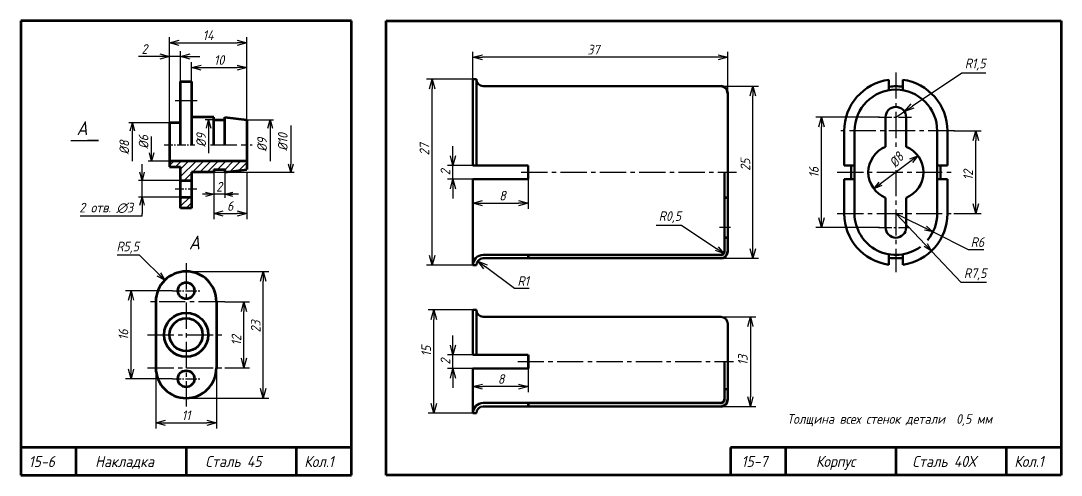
# Model space of a CAD drawing. Header units: millimetres. Extents: x -255 to 513, y 132 to 472.
# Drawn here: x 135 to 512.6, y 307 to 472 of the extents above; entities that cross this region are included whole.
import ezdxf

# ---------------------------------------------------------------- set-up
doc = ezdxf.new("R2010")
doc.units = ezdxf.units.MM
doc.header["$LTSCALE"] = 0.5
doc.linetypes.add('CENTER2', pattern=[28.575, 19.05, -3.175, 3.175, -3.175])
doc.styles.get("Standard").update_dxf_attribs({"font": 'isocpeui.ttf', "width": 0.9})
doc.dimstyles.new('Standart 1', dxfattribs={"dimtxt": 3.5, "dimasz": 3.5, "dimexe": 2, "dimexo": 0, "dimgap": 1, "dimtad": 1, "dimtoh": 1, "dimdec": 0, "dimtxsty": 'Standard', "dimblk": 'OPEN30', "dimcen": 2.5, "dimadec": 0, "dimazin": 0, "dimtfac": 1, "dimtdec": 0, "dimtmove": 0, "dimatfit": 3, "dimldrblk": 'DOTSMALL', "dimfxl": 0, "dimarcsym": 0})

# ---------------------------------------------------------------- blocks, each defined once
blk = doc.blocks.new('_Open30')
at = {"color": 0, "linetype": 'ByBlock', "lineweight": -2}
for p, q in [((-1, 0.27), (0, 0)), ((0, 0), (-1, -0.27)), ((0, 0), (-1, 0))]:
    blk.add_line(p, q, dxfattribs=at)
blk = doc.blocks.new('*D57')
at = {"color": 0, "lineweight": -2}
for p, q in [((197, 450), (197, 457)), ((217, 451), (217, 457)), ((200.5, 455), (213.5, 455))]:
    blk.add_line(p, q, dxfattribs=at)
at = {"color": 0, "lineweight": -2, "xscale": 3.5, "yscale": 3.5, "zscale": 3.5, "rotation": 180}
blk.add_blockref('_Open30', (197, 455), dxfattribs=at)
at = {"color": 0, "lineweight": -2, "xscale": 3.5, "yscale": 3.5, "zscale": 3.5}
blk.add_blockref('_Open30', (217, 455), dxfattribs=at)
at = {"color": 0, "lineweight": -3, "insert": (207, 457.75), "char_height": 3.5, "attachment_point": 5}
blk.add_mtext('10', dxfattribs=at)
blk = doc.blocks.new('_DotSmall')
at = {"color": 0, "linetype": 'ByBlock', "const_width": 0.5}
blk.add_lwpolyline([(-0.0625, 0, 1), (0.0625, 0, 1)], format="xyb", close=True, dxfattribs=at)
blk = doc.blocks.new('*D58')
at = {"color": 0, "lineweight": -2}
for p, q in [((189, 451), (189, 461)), ((193, 450), (193, 461)), ((185.5, 459), (177.76, 459)), ((193, 459), (189, 459)), ((196.5, 459), (200, 459))]:
    blk.add_line(p, q, dxfattribs=at)
at = {"color": 0, "lineweight": -2, "xscale": 3.5, "yscale": 3.5, "zscale": 3.5}
blk.add_blockref('_Open30', (189, 459), dxfattribs=at)
at = {"color": 0, "lineweight": -2, "xscale": 3.5, "yscale": 3.5, "zscale": 3.5, "rotation": 180}
blk.add_blockref('_Open30', (193, 459), dxfattribs=at)
at = {"color": 0, "lineweight": -3, "insert": (179.88, 461.75), "char_height": 3.5, "attachment_point": 5}
blk.add_mtext('2', dxfattribs=at)
blk = doc.blocks.new('*D59')
at = {"color": 0, "lineweight": -2}
for p, q in [((205, 417), (205, 400)), ((217, 417), (217, 400)), ((208.5, 402), (213.5, 402))]:
    blk.add_line(p, q, dxfattribs=at)
at = {"color": 0, "lineweight": -2, "xscale": 3.5, "yscale": 3.5, "zscale": 3.5, "rotation": 180}
blk.add_blockref('_Open30', (205, 402), dxfattribs=at)
at = {"color": 0, "lineweight": -2, "xscale": 3.5, "yscale": 3.5, "zscale": 3.5}
blk.add_blockref('_Open30', (217, 402), dxfattribs=at)
at = {"color": 0, "lineweight": -3, "insert": (211, 404.75), "char_height": 3.5, "attachment_point": 5}
blk.add_mtext('6', dxfattribs=at)
blk = doc.blocks.new('*D60')
at = {"color": 0, "lineweight": -2}
for p, q in [((189, 435), (189, 466)), ((217, 435), (217, 466)), ((192.5, 464), (213.5, 464))]:
    blk.add_line(p, q, dxfattribs=at)
at = {"color": 0, "lineweight": -2, "xscale": 3.5, "yscale": 3.5, "zscale": 3.5, "rotation": 180}
blk.add_blockref('_Open30', (189, 464), dxfattribs=at)
at = {"color": 0, "lineweight": -2, "xscale": 3.5, "yscale": 3.5, "zscale": 3.5}
blk.add_blockref('_Open30', (217, 464), dxfattribs=at)
at = {"color": 0, "lineweight": -3, "insert": (203, 466.75), "char_height": 3.5, "attachment_point": 5}
blk.add_mtext('14', dxfattribs=at)
blk = doc.blocks.new('*D61')
at = {"color": 0, "lineweight": -2}
for p, q in [((209, 370), (218, 370)), ((216, 349.5), (216, 366.5)), ((209, 346), (218, 346))]:
    blk.add_line(p, q, dxfattribs=at)
at = {"color": 0, "lineweight": -2, "xscale": 3.5, "yscale": 3.5, "zscale": 3.5}
for p, rotation in [((216, 370), 90), ((216, 346), 270)]:
    blk.add_blockref('_Open30', p, dxfattribs=dict(at, rotation=rotation))
at = {"color": 0, "lineweight": -3, "insert": (213.25, 356), "char_height": 3.5, "attachment_point": 5, "rotation": 90}
blk.add_mtext('12', dxfattribs=at)
blk = doc.blocks.new('*D62')
at = {"color": 0, "lineweight": -2}
for p, q in [((195, 381), (225, 381)), ((223, 338.5), (223, 377.5)), ((195, 335), (225, 335))]:
    blk.add_line(p, q, dxfattribs=at)
at = {"color": 0, "lineweight": -2, "xscale": 3.5, "yscale": 3.5, "zscale": 3.5}
for p, rotation in [((223, 381), 90), ((223, 335), 270)]:
    blk.add_blockref('_Open30', p, dxfattribs=dict(at, rotation=rotation))
at = {"color": 0, "lineweight": -3, "insert": (220.25, 361), "char_height": 3.5, "attachment_point": 5, "rotation": 90}
blk.add_mtext('23', dxfattribs=at)
blk = doc.blocks.new('*D63')
at = {"color": 0, "lineweight": -2}
for p, q in [((190, 374), (173, 374)), ((175, 345.5), (175, 370.5)), ((190, 342), (173, 342))]:
    blk.add_line(p, q, dxfattribs=at)
at = {"color": 0, "lineweight": -2, "xscale": 3.5, "yscale": 3.5, "zscale": 3.5}
for p, rotation in [((175, 374), 90), ((175, 342), 270)]:
    blk.add_blockref('_Open30', p, dxfattribs=dict(at, rotation=rotation))
at = {"color": 0, "lineweight": -3, "insert": (172.25, 358), "char_height": 3.5, "attachment_point": 5, "rotation": 90}
blk.add_mtext('16', dxfattribs=at)
blk = doc.blocks.new('*D64')
at = {"color": 0, "lineweight": -2}
for p, q in [((184, 346), (184, 324)), ((206, 346), (206, 324)), ((187.5, 326), (202.5, 326))]:
    blk.add_line(p, q, dxfattribs=at)
at = {"color": 0, "lineweight": -2, "xscale": 3.5, "yscale": 3.5, "zscale": 3.5, "rotation": 180}
blk.add_blockref('_Open30', (184, 326), dxfattribs=at)
at = {"color": 0, "lineweight": -2, "xscale": 3.5, "yscale": 3.5, "zscale": 3.5}
blk.add_blockref('_Open30', (206, 326), dxfattribs=at)
at = {"color": 0, "lineweight": -3, "insert": (195, 328.75), "char_height": 3.5, "attachment_point": 5}
blk.add_mtext('11', dxfattribs=at)
blk = doc.blocks.new('*D85')
at = {"color": 0, "lineweight": -2}
for p, q in [((299.1, 450.75), (299.1, 460.75)), ((391.6, 445.75), (391.6, 460.75)), ((388.1, 458.75), (302.6, 458.75))]:
    blk.add_line(p, q, dxfattribs=at)
at = {"color": 0, "lineweight": -2, "xscale": 3.5, "yscale": 3.5, "zscale": 3.5, "rotation": 180}
blk.add_blockref('_Open30', (299.1, 458.75), dxfattribs=at)
at = {"color": 0, "lineweight": -2, "xscale": 3.5, "yscale": 3.5, "zscale": 3.5}
blk.add_blockref('_Open30', (391.6, 458.75), dxfattribs=at)
at = {"color": 0, "lineweight": -3, "insert": (342.85, 461.52), "char_height": 3.5, "attachment_point": 5}
blk.add_mtext('37', dxfattribs=at)
blk = doc.blocks.new('*D86')
at = {"color": 0, "lineweight": -2}
for p, q in [((299.1, 414.5), (299.1, 403.75)), ((319.1, 414.5), (319.1, 403.75)), ((302.6, 405.75), (315.6, 405.75))]:
    blk.add_line(p, q, dxfattribs=at)
at = {"color": 0, "lineweight": -2, "xscale": 3.5, "yscale": 3.5, "zscale": 3.5, "rotation": 180}
blk.add_blockref('_Open30', (299.1, 405.75), dxfattribs=at)
at = {"color": 0, "lineweight": -2, "xscale": 3.5, "yscale": 3.5, "zscale": 3.5}
blk.add_blockref('_Open30', (319.1, 405.75), dxfattribs=at)
at = {"color": 0, "lineweight": -3, "insert": (309.85, 408.5), "char_height": 3.5, "attachment_point": 5}
blk.add_mtext('8', dxfattribs=at)
blk = doc.blocks.new('*D87')
at = {"color": 0, "lineweight": -2}
for p, q in [((291.85, 423), (291.85, 426.5)), ((299.1, 419.5), (289.85, 419.5)), ((291.85, 414.5), (291.85, 419.5)), ((299.1, 414.5), (289.85, 414.5)), ((291.85, 411), (291.85, 407.5))]:
    blk.add_line(p, q, dxfattribs=at)
at = {"color": 0, "lineweight": -2, "xscale": 3.5, "yscale": 3.5, "zscale": 3.5}
for p, rotation in [((291.85, 419.5), 270), ((291.85, 414.5), 90)]:
    blk.add_blockref('_Open30', p, dxfattribs=dict(at, rotation=rotation))
at = {"color": 0, "lineweight": -3, "insert": (289.1, 417), "char_height": 3.5, "attachment_point": 5, "rotation": 90}
blk.add_mtext('2', dxfattribs=at)
blk = doc.blocks.new('*D88')
at = {"color": 0, "lineweight": -2}
for p, q in [((314.19, 374.75), (303.65, 382.65)), ((319.52, 374.75), (314.19, 374.75))]:
    blk.add_line(p, q, dxfattribs=at)
at = {"color": 0, "lineweight": -2, "xscale": 3.5, "yscale": 3.5, "zscale": 3.5, "rotation": 143.1301023541547}
blk.add_blockref('_Open30', (300.85, 384.75), dxfattribs=at)
at = {"color": 0, "lineweight": -3, "insert": (317.35, 377.5), "char_height": 3.5, "attachment_point": 5}
blk.add_mtext('R1', dxfattribs=at)
blk = doc.blocks.new('*D89')
at = {"color": 0, "lineweight": -2}
for p, q in [((299.1, 345.75), (299.1, 337.17)), ((319.1, 345.75), (319.1, 337.17)), ((315.6, 339.17), (302.6, 339.17))]:
    blk.add_line(p, q, dxfattribs=at)
at = {"color": 0, "lineweight": -2, "xscale": 3.5, "yscale": 3.5, "zscale": 3.5, "rotation": 180}
blk.add_blockref('_Open30', (299.1, 339.17), dxfattribs=at)
at = {"color": 0, "lineweight": -2, "xscale": 3.5, "yscale": 3.5, "zscale": 3.5}
blk.add_blockref('_Open30', (319.1, 339.17), dxfattribs=at)
at = {"color": 0, "lineweight": -3, "insert": (309.33, 341.92), "char_height": 3.5, "attachment_point": 5}
blk.add_mtext('8', dxfattribs=at)
blk = doc.blocks.new('*D90')
at = {"color": 0, "lineweight": -2}
for p, q in [((291.85, 354.25), (291.85, 357.75)), ((299.1, 350.75), (289.85, 350.75)), ((291.85, 345.75), (291.85, 350.75)), ((299.1, 345.75), (289.85, 345.75)), ((291.85, 342.25), (291.85, 338.75))]:
    blk.add_line(p, q, dxfattribs=at)
at = {"color": 0, "lineweight": -2, "xscale": 3.5, "yscale": 3.5, "zscale": 3.5}
for p, rotation in [((291.85, 350.75), 270), ((291.85, 345.75), 90)]:
    blk.add_blockref('_Open30', p, dxfattribs=dict(at, rotation=rotation))
at = {"color": 0, "lineweight": -3, "insert": (289.1, 348.25), "char_height": 3.5, "attachment_point": 5, "rotation": 90}
blk.add_mtext('2', dxfattribs=at)
blk = doc.blocks.new('*D91')
at = {"color": 0, "lineweight": -2}
for p, q in [((299.1, 367), (282.9, 367)), ((284.9, 333), (284.9, 363.5)), ((299.1, 329.5), (282.9, 329.5))]:
    blk.add_line(p, q, dxfattribs=at)
at = {"color": 0, "lineweight": -2, "xscale": 3.5, "yscale": 3.5, "zscale": 3.5}
for p, rotation in [((284.9, 367), 90), ((284.9, 329.5), 270)]:
    blk.add_blockref('_Open30', p, dxfattribs=dict(at, rotation=rotation))
at = {"color": 0, "lineweight": -3, "insert": (282.15, 352.08), "char_height": 3.5, "attachment_point": 5, "rotation": 90}
blk.add_mtext('15', dxfattribs=at)
blk = doc.blocks.new('*D92')
at = {"color": 0, "lineweight": -2}
for p, q in [((299.1, 450.75), (282.27, 450.75)), ((284.27, 386.75), (284.27, 447.25)), ((299.1, 383.25), (282.27, 383.25))]:
    blk.add_line(p, q, dxfattribs=at)
at = {"color": 0, "lineweight": -2, "xscale": 3.5, "yscale": 3.5, "zscale": 3.5}
for p, rotation in [((284.27, 450.75), 90), ((284.27, 383.25), 270)]:
    blk.add_blockref('_Open30', p, dxfattribs=dict(at, rotation=rotation))
at = {"color": 0, "lineweight": -3, "insert": (281.49, 425.32), "char_height": 3.5, "attachment_point": 5, "rotation": 90}
blk.add_mtext('27', dxfattribs=at)
blk = doc.blocks.new('*D93')
at = {"color": 0, "lineweight": -2}
for p, q in [((389.1, 448.25), (402.72, 448.25)), ((400.72, 389.25), (400.72, 444.75)), ((389.1, 385.75), (402.72, 385.75))]:
    blk.add_line(p, q, dxfattribs=at)
at = {"color": 0, "lineweight": -2, "xscale": 3.5, "yscale": 3.5, "zscale": 3.5}
for p, rotation in [((400.72, 448.25), 90), ((400.72, 385.75), 270)]:
    blk.add_blockref('_Open30', p, dxfattribs=dict(at, rotation=rotation))
at = {"color": 0, "lineweight": -3, "insert": (397.97, 419.75), "char_height": 3.5, "attachment_point": 5, "rotation": 90}
blk.add_mtext('25', dxfattribs=at)
blk = doc.blocks.new('*D94')
at = {"color": 0, "lineweight": -2}
for p, q in [((389.1, 364.5), (401.79, 364.5)), ((399.79, 361), (399.79, 335.5)), ((389.1, 332), (401.79, 332))]:
    blk.add_line(p, q, dxfattribs=at)
at = {"color": 0, "lineweight": -2, "xscale": 3.5, "yscale": 3.5, "zscale": 3.5}
for p, rotation in [((399.79, 364.5), 90), ((399.79, 332), 270)]:
    blk.add_blockref('_Open30', p, dxfattribs=dict(at, rotation=rotation))
at = {"color": 0, "lineweight": -3, "insert": (397.04, 348.81), "char_height": 3.5, "attachment_point": 5, "rotation": 90}
blk.add_mtext('13', dxfattribs=at)
blk = doc.blocks.new('*D95')
at = {"color": 0, "lineweight": -2}
for p, q in [((473.6, 432), (483.6, 432)), ((481.6, 405.5), (481.6, 428.5)), ((473.6, 402), (483.6, 402))]:
    blk.add_line(p, q, dxfattribs=at)
at = {"color": 0, "lineweight": -2, "xscale": 3.5, "yscale": 3.5, "zscale": 3.5}
for p, rotation in [((481.6, 432), 90), ((481.6, 402), 270)]:
    blk.add_blockref('_Open30', p, dxfattribs=dict(at, rotation=rotation))
at = {"color": 0, "lineweight": -3, "insert": (478.85, 416), "char_height": 3.5, "attachment_point": 5, "rotation": 90}
blk.add_mtext('12', dxfattribs=at)
blk = doc.blocks.new('*D96')
at = {"color": 0, "lineweight": -2}
for p, q in [((446.6, 437), (423.6, 437)), ((425.6, 400.5), (425.6, 433.5)), ((446.6, 397), (423.6, 397))]:
    blk.add_line(p, q, dxfattribs=at)
at = {"color": 0, "lineweight": -2, "xscale": 3.5, "yscale": 3.5, "zscale": 3.5}
for p, rotation in [((425.6, 437), 90), ((425.6, 397), 270)]:
    blk.add_blockref('_Open30', p, dxfattribs=dict(at, rotation=rotation))
at = {"color": 0, "lineweight": -3, "insert": (422.85, 417), "char_height": 3.5, "attachment_point": 5, "rotation": 90}
blk.add_mtext('16', dxfattribs=at)
blk = doc.blocks.new('*D97')
at = {"color": 0, "lineweight": -2}
for p, q in [((476.6, 453), (458.63, 441.02)), ((485.2, 453), (476.6, 453)), ((452.6, 437), (455.72, 439.08))]:
    blk.add_line(p, q, dxfattribs=at)
at = {"color": 0, "lineweight": -2, "xscale": 3.5, "yscale": 3.5, "zscale": 3.5, "rotation": 213.6900686688737}
blk.add_blockref('_Open30', (455.72, 439.08), dxfattribs=at)
at = {"color": 0, "lineweight": -3, "insert": (481.4, 456.1), "char_height": 3.5, "attachment_point": 5}
blk.add_mtext('R1,5', dxfattribs=at)

msp = doc.modelspace()

# ---------------------------------------------------------------- hatches: boundary and pattern name
at = {"lineweight": -3}
h = msp.add_hatch(dxfattribs=at)
h.set_pattern_fill('ANSI31', scale=0.6, style=0)
h.set_pattern_definition([(45, (105, 287), (-1.347038, 1.347038), [])])
h.paths.add_polyline_path([(197, 408), (193, 408), (193, 404), (197, 404)])
h.paths.add_polyline_path([(193, 414), (197, 414), (197, 417), (205, 417), (205, 418), (209, 418), (209, 417), (217, 418), (217, 421), (189, 421), (189, 419), (193, 419)])
for points in [[(389.1, 385.75, 0.414214), (391.6, 388.25), (391.6, 393.25), (390.35, 393.25), (390.35, 388.25, -0.414214), (389.1, 387), (319.1, 387), (319.1, 385.75)], [(319.1, 333.25), (319.1, 332), (389.1, 332, 0.414214), (391.6, 334.5), (391.6, 338.25), (390.35, 338.25), (390.35, 334.5, -0.414214), (389.1, 333.25)]]:
    msp.add_hatch(color=7).paths.add_polyline_path(points)

# ---------------------------------------------------------------- linework, layer by layer
at = {"color": 7, "lineweight": 60}
for p, q in [((135, 472), (135, 307)), ((255, 472), (135, 472)), ((255, 307), (255, 472)), ((267.6, 307), (267.6, 472)), ((267.6, 472), (512.6, 472)), ((512.6, 472), (512.6, 307)), ((193, 450), (197, 450)), ((193, 427), (193, 450)), ((197, 450), (197, 427)), ((193, 435), (189, 435)), ((189, 435), (189, 419)), ((205, 437), (197, 437)), ((205, 427), (205, 437)), ((205, 436), (209, 436)), ((209, 437), (217, 436)), ((209, 427), (209, 437)), ((217, 436), (217, 418)), ((217, 421), (189, 421)), ((189, 419), (193, 419)), ((193, 404), (193, 419)), ((205, 417), (197, 417)), ((197, 417), (197, 404)), ((205, 418), (205, 417)), ((205, 418), (209, 418)), ((209, 417), (217, 418)), ((209, 418), (209, 417)), ((193, 414), (197, 414)), ((193, 408), (197, 408)), ((391.6, 407.73), (390.35, 407.73)), ((197, 404), (193, 404)), ((391.6, 393.25), (390.35, 393.25)), ((319.1, 387), (319.1, 385.75)), ((184, 370), (184, 346)), ((206, 370), (206, 346)), ((319.1, 350.75), (319.1, 345.75)), ((319.1, 333.25), (319.1, 332)), ((255, 317), (135, 317)), ((155, 317), (155, 307)), ((195, 317), (195, 307)), ((235, 317), (235, 307)), ((512.6, 317), (392.6, 317)), ((392.6, 317), (392.6, 307)), ((412.6, 317), (412.6, 307)), ((452.6, 317), (452.6, 307)), ((492.6, 317), (492.6, 307)), ((135, 307), (255, 307)), ((512.6, 307), (267.6, 307))]:
    msp.add_line(p, q, dxfattribs=at)
at = {"color": 7, "linetype": 'CENTER2', "lineweight": -3}
for p, q in [((452.6, 453.25), (452.6, 425.62)), ((473.85, 432), (431.35, 432)), ((203.9, 427), (219, 427)), ((316.6, 417), (394.72, 417)), ((431.35, 417), (473.85, 417)), ((452.6, 417.82), (452.6, 380.75)), ((431.35, 402), (473.85, 402)), ((195, 384), (195, 332)), ((209, 370), (181, 370)), ((181, 358), (209, 358)), ((315.35, 348.25), (393.72, 348.25)), ((181, 346), (209, 346))]:
    msp.add_line(p, q, dxfattribs=at)
at = {"color": 7, "lineweight": 50}
for p, q in [((299.1, 450.75), (300.35, 450.75)), ((299.1, 450.75), (299.1, 419.5)), ((300.35, 450.75), (300.35, 419.5)), ((450.1, 450.58), (450.1, 446.79)), ((455.1, 450.58), (455.1, 446.79)), ((302.85, 448.25), (389.1, 448.25)), ((391.6, 445.75), (391.6, 388.25)), ((448.85, 437), (448.85, 426.27)), ((456.35, 426.27), (456.35, 437)), ((433.85, 432), (433.85, 419.5)), ((437.6, 432), (437.6, 402)), ((467.6, 432), (467.6, 402)), ((471.35, 432), (471.35, 419.5)), ((299.1, 419.5), (319.1, 419.5)), ((319.1, 419.5), (319.1, 414.5)), ((433.85, 419.5), (437.6, 419.5)), ((436.35, 414.5), (436.35, 419.5)), ((467.6, 419.5), (471.35, 419.5)), ((468.85, 419.5), (468.85, 414.5)), ((390.35, 388.25), (390.35, 417)), ((319.1, 414.5), (299.1, 414.5)), ((299.1, 414.5), (299.1, 383.25)), ((433.85, 414.5), (437.6, 414.5)), ((433.85, 414.5), (433.85, 402)), ((467.6, 414.5), (471.35, 414.5)), ((471.35, 414.5), (471.35, 402)), ((448.85, 407.73), (448.85, 397)), ((456.35, 397), (456.35, 407.73)), ((389.1, 387), (302.85, 387)), ((389.1, 385.75), (302.85, 385.75)), ((450.1, 387.21), (450.1, 383.42)), ((455.1, 387.21), (455.1, 383.42)), ((300.35, 383.25), (299.1, 383.25)), ((299.1, 350.75), (299.1, 367)), ((299.1, 367), (300.35, 367)), ((300.35, 367), (300.35, 350.75)), ((302.85, 364.5), (389.1, 364.5)), ((391.6, 362), (391.6, 334.5)), ((299.1, 350.75), (319.1, 350.75)), ((390.35, 348.25), (390.35, 334.5)), ((299.1, 329.5), (299.1, 345.75)), ((319.1, 345.75), (299.1, 345.75)), ((390.35, 338.25), (391.6, 338.25)), ((389.1, 333.25), (302.85, 333.25)), ((300.35, 329.5), (299.1, 329.5)), ((389.1, 332), (302.85, 332))]:
    msp.add_line(p, q, dxfattribs=at)
at = {"color": 7, "lineweight": -3}
for p, q in [((191, 443), (199, 443)), ((190, 435), (174.23, 435)), ((205, 436), (201.9, 436)), ((217, 436), (226.73, 436)), ((175.48, 421), (175.48, 432)), ((203.15, 433), (203.15, 423.88)), ((225.48, 433), (225.48, 421)), ((233, 434), (233, 420)), ((153.21, 428.48), (163.21, 428.48)), ((182.48, 424), (182.48, 430)), ((460.6, 423), (444.6, 411)), ((179, 417), (179, 420)), ((190, 421), (181.23, 421)), ((205, 417), (234.25, 417)), ((209, 417), (209, 407.75)), ((193, 414), (177.75, 414)), ((179, 408), (179, 414)), ((193, 408), (177.75, 408)), ((214, 409), (201, 409)), ((179, 405), (179, 402)), ((179, 401), (156.55, 401)), ((179, 401), (179, 402)), ((452.6, 402), (466.03, 395.31)), ((452.6, 402), (465.49, 388.39)), ((365.6, 397.75), (374.85, 397.75)), ((374.85, 397.75), (387.65, 389.22)), ((478.91, 388.89), (466.03, 395.31)), ((170, 387), (178.01, 387)), ((178.01, 387), (187.22, 377.78)), ((476.28, 377), (465.49, 388.39)), ((484.49, 388.89), (478.91, 388.89)), ((485.49, 377), (476.28, 377))]:
    msp.add_line(p, q, dxfattribs=at)
at = {"color": 7, "linetype": 'CENTER2', "lineweight": -3, "ltscale": 0.5}
for p, q in [((446.35, 437), (458.85, 437)), ((392.6, 397), (388.6, 397)), ((446.35, 397), (457.34, 397))]:
    msp.add_line(p, q, dxfattribs=at)
at = {"color": 7, "linetype": 'CENTER2', "lineweight": -3, "ltscale": 0.33}
for p, q in [((187, 427), (198.14, 427)), ((191, 411), (199, 411)), ((190, 374), (200, 374)), ((190, 342), (200, 342))]:
    msp.add_line(p, q, dxfattribs=at)
at = {"color": 7, "lineweight": -3}
msp.add_lwpolyline([(163.21, 428.48), (159.21, 428.48)], dxfattribs=at)
at = {"color": 7, "lineweight": 60}
for centre, radius in [((195, 374), 3), ((195, 358), 8), ((195, 358), 6), ((195, 342), 3)]:
    msp.add_circle(centre, radius, dxfattribs=at)
at = {"color": 7, "lineweight": 50}
for centre, radius, start, end in [((302.85, 450.75), 2.5, 180, 270), ((452.6, 432), 18.75, 97.6623, 180), ((452.6, 432), 18.75, 360, 82.3377), ((452.6, 432), 15, 0, 180), ((452.6, 432), 16.25, 81.1501, 98.8499), ((452.6, 437), 3.75, 0, 180), ((452.6, 417), 10, 112.0243, 247.9757), ((452.6, 417), 10, 292.0243, 67.9757), ((452.6, 402), 18.75, 180, 262.3377), ((452.6, 402), 15, 180, 306.4065), ((452.6, 402), 18.75, 277.6623, 360), ((452.6, 402), 15, 319.8753, 0), ((452.6, 397), 3.75, 180, 0), ((302.85, 383.25), 3.75, 90, 180), ((302.85, 383.25), 2.5, 90, 180), ((452.6, 402), 16.25, 261.1501, 278.8499), ((302.85, 367), 2.5, 180, 270), ((389.1, 362), 2.5, 0, 90), ((302.85, 329.5), 3.75, 90, 180), ((302.85, 329.5), 2.5, 90, 180)]:
    msp.add_arc(centre, radius, start, end, dxfattribs=at)
at = {"color": 7, "lineweight": 60}
for centre, radius, start, end in [((389.1, 445.75), 2.5, 0, 90), ((389.1, 388.25), 1.25, 270, 0), ((389.1, 388.25), 2.5, 270, 0), ((195, 370), 11, 0, 180), ((195, 346), 11, 180, 0), ((389.1, 334.5), 1.25, 270, 0), ((389.1, 334.5), 2.5, 270, 0)]:
    msp.add_arc(centre, radius, start, end, dxfattribs=at)

# ---------------------------------------------------------------- block references
at = {"color": 7, "lineweight": -3, "yscale": 3, "zscale": 3}
for p, xscale, rotation in [((175.48, 435), 3, 90), ((203.15, 436), 3, 90), ((225.48, 436), 3, 90), ((182.48, 421), 3, 270), ((460.6, 423), 2.999999999999977, 36.86989727049507), ((233, 417), 3, 270), ((179, 414), 3, 270), ((444.6, 411), 2.999999999999977, 216.869897270495), ((179, 408), 3, 90), ((209, 409), 3, 180), ((466.03, 395.31), 2.999999999999957, 333.5130112922903), ((390.14, 387.56), 2.999999999999973, 326.3099324740184), ((465.49, 388.39), 2.999999999999996, 313.4379917249158), ((187.22, 377.78), 3.000000000000034, 314.9831899678026)]:
    msp.add_blockref('_Open30', p, dxfattribs=dict(at, xscale=xscale, rotation=rotation))
at = {"color": 7, "lineweight": -3, "xscale": 3, "yscale": 3, "zscale": 3}
msp.add_blockref('_Open30', (205, 409), dxfattribs=at)

# ---------------------------------------------------------------- texts
at = {"color": 7, "lineweight": -3, "width": 0.9}
for s, height, p in [('A', 5, (155.21, 430.48)), ('2 отв. ∅3', 3.5, (156.22, 402.41)), ('R', 3.5, (169.72, 388.3)), ('5,5', 3.5, (172.24, 388.3))]:
    msp.add_text(s, height=height, dxfattribs=at).set_placement(p)
at = {"color": 7, "width": 0.9}
msp.add_text('%%c8', height=3.5, rotation=50.893, dxfattribs=at).set_placement((452.55, 418.41))
for s, height, p in [('A', 5, (196, 389)), ('Толщина всех стенок детали  0,5 мм', 3.5, (413.12, 325.66)), ('15-6', 4, (137.89, 309.95)), ('Накладка', 4, (162, 309.95)), ('Сталь 45', 4, (202, 310)), ('Кол.1', 4, (237.89, 309.95)), ('15-7', 4, (396.6, 310)), ('Корпус', 4, (423.6, 310)), ('Сталь 40Х', 4, (458.6, 310)), ('Кол.1', 4, (495.6, 310))]:
    msp.add_text(s, height=height, dxfattribs=at).set_placement(p)
at = {"color": 7, "lineweight": -3, "char_height": 3.5, "attachment_point": 5, "rotation": 90}
for s, insert in [('%%c6', (179.56, 428)), ('%%c10', (230.07, 428)), ('%%c8', (172.56, 426)), ('%%c9', (222.56, 427))]:
    msp.add_mtext(s, dxfattribs=dict(at, insert=insert))
at = {"color": 7, "insert": (200.46, 428.65), "char_height": 3.5, "attachment_point": 5, "rotation": 90}
msp.add_mtext('%%c9', dxfattribs=at)
at = {"color": 7, "lineweight": -3, "char_height": 3.5, "attachment_point": 5}
for s, insert in [('2', (207, 411.75)), ('R0,5', (370.6, 400.68)), ('R6', (482.2, 391.64)), ('R7,5', (481.38, 379.93))]:
    msp.add_mtext(s, dxfattribs=dict(at, insert=insert))

# ---------------------------------------------------------------- dimensions: what is measured, and where the dimension line sits
at = {"color": 7, "lineweight": -3}
for base, p1, p2, text, picture, middle in [((217, 464), (189, 435), (217, 435), '14', '*D60', (203, 464)), ((189, 459), (193, 450), (189, 451), '2', '*D58', (179.88, 459)), ((299.1, 458.75), (391.6, 445.75), (299.1, 450.75), '37', '*D85', (342.85, 458.75)), ((217, 455), (197, 450), (217, 451), '10', '*D57', (207, 455)), ((217, 402), (205, 417), (217, 417), '6', '*D59', (211, 402)), ((319.1, 405.75), (299.1, 414.5), (319.1, 414.5), '8', '*D86', (309.85, 405.75)), ((206, 326), (184, 346), (206, 346), '11', '*D64', (195, 326)), ((299.1, 339.17), (319.1, 345.75), (299.1, 345.75), '8', '*D89', (309.33, 339.17))]:
    dim = msp.add_linear_dim(base=base, p1=p1, p2=p2, text=text, dimstyle='Standart 1', dxfattribs=at)
    dim.commit()
    dim.dimension.update_dxf_attribs({"geometry": picture, "text_midpoint": middle, "dimtype": 160})
for center, mpoint, text, picture, middle in [((452.6, 437), (455.72, 439.08), 'R1,5', '*D97', (481.4, 453)), ((302.85, 383.25), (300.85, 384.75), 'R1', '*D88', (317.35, 374.75))]:
    dim = msp.add_radius_dim(center=center, mpoint=mpoint, text=text, dimstyle='Standart 1', dxfattribs=at)
    dim.commit()
    dim.dimension.update_dxf_attribs({"geometry": picture, "text_midpoint": middle, "dimtype": 164})
for base, p1, p2, text, picture, middle in [((284.27, 450.75), (299.1, 383.25), (299.1, 450.75), '27', '*D92', (284.27, 425.32)), ((400.72, 448.25), (389.1, 385.75), (389.1, 448.25), '25', '*D93', (400.72, 419.75)), ((425.6, 437), (446.6, 397), (446.6, 437), '16', '*D96', (425.6, 417)), ((481.6, 432), (473.6, 402), (473.6, 432), '12', '*D95', (481.6, 416)), ((291.85, 419.5), (299.1, 414.5), (299.1, 419.5), '2', '*D87', (291.85, 417)), ((223, 381), (195, 335), (195, 381), '23', '*D62', (223, 361)), ((175, 374), (190, 342), (190, 374), '16', '*D63', (175, 358)), ((216, 370), (209, 346), (209, 370), '12', '*D61', (216, 356)), ((284.9, 367), (299.1, 329.5), (299.1, 367), '15', '*D91', (284.9, 352.08)), ((399.79, 332), (389.1, 364.5), (389.1, 332), '13', '*D94', (399.79, 348.81)), ((291.85, 350.75), (299.1, 345.75), (299.1, 350.75), '2', '*D90', (291.85, 348.25))]:
    dim = msp.add_linear_dim(base=base, p1=p1, p2=p2, angle=90, text=text, dimstyle='Standart 1', dxfattribs=at)
    dim.commit()
    dim.dimension.update_dxf_attribs({"geometry": picture, "text_midpoint": middle, "dimtype": 160})

doc.saveas('drawing.dxf')
